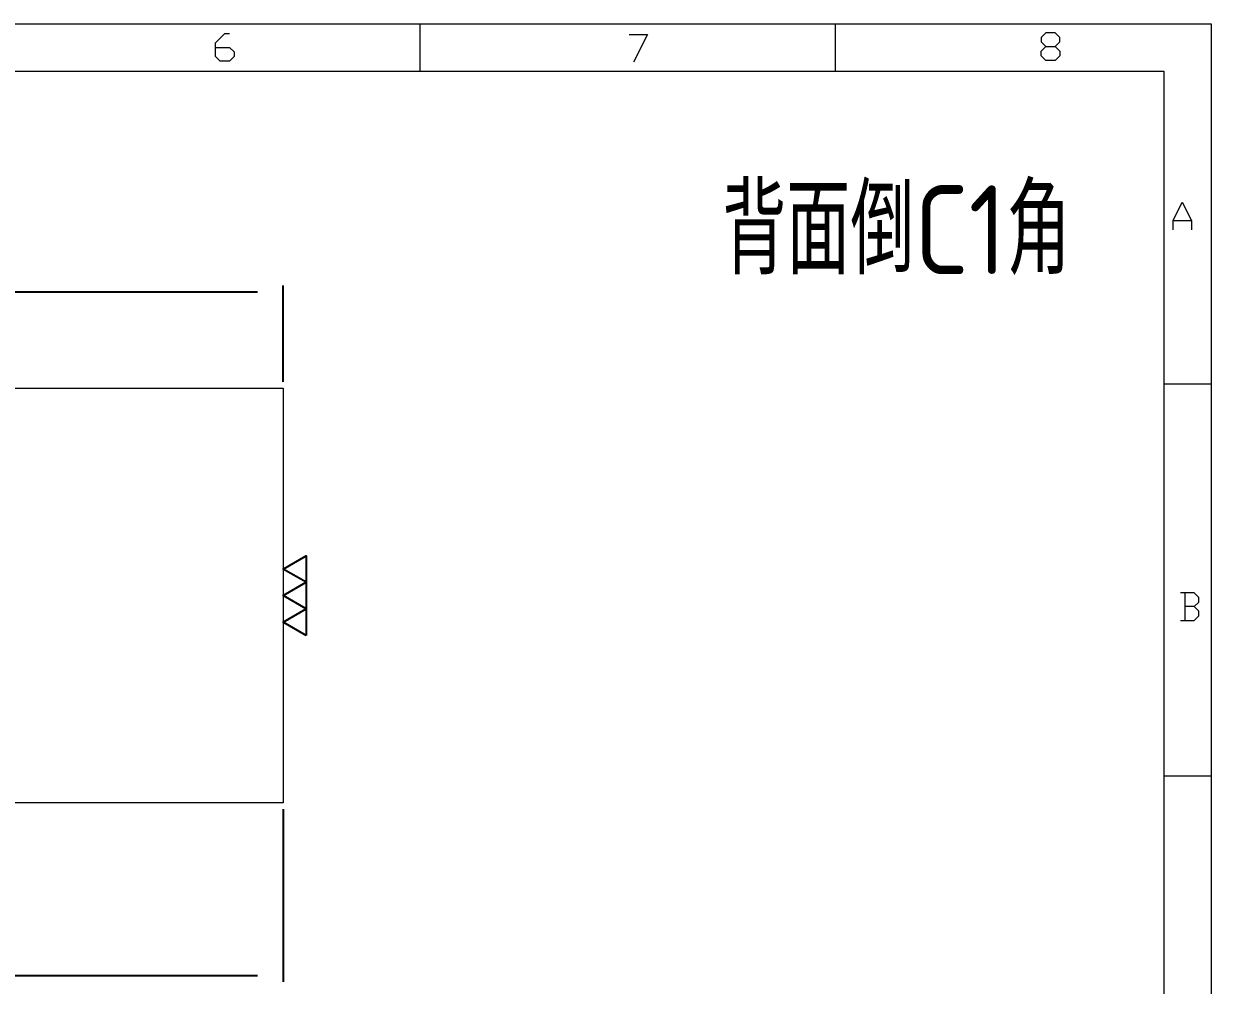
# Model space of a CAD drawing. Header units: millimetres. Extents: x 88508 to 142116, y -5268 to 20283.
# Drawn here: x 102481.7 to 102574.7, y -1047.6 to -972.3 of the extents above; entities that cross this region are included whole.
import ezdxf
from ezdxf.enums import TextEntityAlignment as Align

# ---------------------------------------------------------------- set-up
doc = ezdxf.new("R2010")
doc.units = ezdxf.units.MM
for name, color, linetype in [('DIE_P', 2, 'Continuous'), ('DIM', 4, 'Continuous'), ('TEXT', 4, 'Continuous')]:
    doc.layers.add(name, color=color, linetype=linetype)
doc.styles.add('gbenor', font='gbenor.shx', dxfattribs={"bigfont": 'gbcbig.shx'})
doc.styles.add('GBENOR_', font='gbenor.shx', dxfattribs={"bigfont": 'gbcbig'})
doc.styles.get("Standard").update_dxf_attribs({"font": 'txt.shx', "width": 0.85, "bigfont": 'ctxt.shx'})
doc.styles.add('TXT', font='txt.shx', dxfattribs={"width": 0.8, "bigfont": 'ctxt.shx'})
doc.dimstyles.new('T-2-WX', dxfattribs={"dimtxt": 2, "dimasz": 2, "dimexe": 0.5, "dimexo": 0.5, "dimgap": 0.5, "dimtad": 1, "dimtxsty": 'Standard', "dimblk": 'OPEN30', "dimcen": 0, "dimazin": 3, "dimtfac": 1, "dimtmove": 0, "dimatfit": 3, "dimldrblk": 'OPEN30', "dimlwd": -1, "dimlwe": -1})

# ---------------------------------------------------------------- blocks, each defined once
blk = doc.blocks.new('U40')
at = {"color": 254, "lineweight": 18}
for p, q in [((0, 1783.49), (2530.21, 1783.49)), ((1913.09, 1783.49), (1913.09, 1746.46)), ((2237.08, 1783.49), (2237.08, 1746.46)), ((2530.21, 1783.49), (2530.21, 0)), ((37.03, 1746.46), (2493.18, 1746.46)), ((2493.18, 1746.46), (2493.18, 37.03)), ((2493.18, 1502.7), (2530.21, 1502.7)), ((2493.18, 1197.22), (2530.21, 1197.22))]:
    blk.add_line(p, q, dxfattribs=at)
at = {"color": 92, "lineweight": 18}
for points in [[(1753.93, 1765.07), (1764.72, 1765.07), (1768.32, 1761.47), (1768.32, 1757.87), (1764.72, 1754.27), (1757.53, 1754.27), (1753.93, 1757.87), (1753.93, 1768.67), (1761.12, 1775.87), (1764.72, 1775.87)], [(2076.24, 1775.18), (2090.63, 1775.18), (2079.84, 1753.58)], [(2408.43, 1765.67), (2412.02, 1762.07), (2412.02, 1758.47), (2408.43, 1754.87), (2401.23, 1754.87), (2397.64, 1758.47), (2397.64, 1762.07), (2401.23, 1765.67), (2408.43, 1765.67), (2412.02, 1769.27), (2412.02, 1772.87), (2408.43, 1776.47), (2401.23, 1776.47), (2397.64, 1772.87), (2397.64, 1769.27), (2401.23, 1765.67)], [(2500.44, 1622.77), (2500.44, 1629.97), (2507.63, 1644.37), (2514.83, 1629.97), (2514.83, 1622.77)], [(2500.44, 1629.97), (2514.83, 1629.97)], [(2516.93, 1329.01), (2520.53, 1332.61), (2520.53, 1336.21), (2516.93, 1339.81), (2506.14, 1339.81)], [(2509.74, 1339.81), (2509.74, 1318.21)], [(2506.14, 1318.21), (2516.93, 1318.21), (2520.53, 1321.81), (2520.53, 1325.41), (2516.93, 1329.01), (2509.74, 1329.01)]]:
    blk.add_lwpolyline(points, dxfattribs=at)
at = {"lineweight": 18, "style": 'GBENOR_'}
blk.add_attdef('文档路径', (2125.95, 386.89), '', height=17.76, dxfattribs=at)
at = {"lineweight": 20, "style": 'TXT'}
for tag, height, p in [('18-**-**', 16.35, (1866.64, 256.17)), ('客户名称', 16.13, (1741.09, 133.98, 0)), ('料厚:', 16.13, (1741.26, 93.16, 0))]:
    blk.add_attdef(tag, text='', height=height, dxfattribs=at).set_placement(p, align=Align.MIDDLE)
for tag, p, height in [('88888', (1850.91, 207.46), 14.86), ('材质:', (1691.18, 167.99, 0), 16.13), ('核准', (1869.36, 127.52, 0), 16.13), ('设计', (1868.77, 88.3, 0), 16.13), ('绘图', (1868.24, 49.08, 0), 16.13)]:
    blk.add_attdef(tag, p, '', height=height, dxfattribs=at)
for tag, p, height, width in [('3', (2234.72, 206.9), 15.83, 0.7), ('4', (2234.72, 167.41), 15.83, 0.7), ('核准日期', (2041.07, 124.18, 0), 16.13, 0.68), ('设计日期', (2041.07, 84.45, 0), 16.13, 0.68), ('1', (2251.89, 85.86), 14.61, 0.7), ('绘图日期', (2040.91, 46.43, 0), 16.13, 0.68), ('2', (2234.96, 49.23), 14.61, 0.7)]:
    blk.add_attdef(tag, p, '', height=height, dxfattribs=dict(at, width=width))
blk = doc.blocks.new('*D7965')
at = {"layer": 'Defpoints', "color": 0}
for p in [(102501.976, -993.247), (102453.176, -1000.801), (102501.976, -1000.801)]:
    blk.add_point(p, dxfattribs=at)
at = {"layer": 'DIM', "color": 0}
for p, q in [((102453.176, -1000.301), (102453.176, -992.747)), ((102455.176, -993.247), (102499.976, -993.247)), ((102501.976, -1000.301), (102501.976, -992.747))]:
    blk.add_line(p, q, dxfattribs=at)
at = {"layer": 'DIM', "color": 0, "insert": (102477.576, -991.557), "char_height": 2, "attachment_point": 5}
blk.add_mtext('48,8', dxfattribs=at)
blk = doc.blocks.new('_Open30')
blk = doc.blocks.new('*D7966')
at = {"layer": 'Defpoints', "color": 0}
for p in [(102452.876, -1033.296), (102501.976, -1033.296), (102501.976, -1046.811)]:
    blk.add_point(p, dxfattribs=at)
at = {"layer": 'DIM', "color": 0}
for p, q in [((102452.876, -1033.796), (102452.876, -1047.311)), ((102501.976, -1033.796), (102501.976, -1047.311)), ((102454.876, -1046.811), (102499.976, -1046.811))]:
    blk.add_line(p, q, dxfattribs=at)
at = {"layer": 'DIM', "color": 0, "insert": (102477.426, -1045.121), "char_height": 2, "attachment_point": 5}
blk.add_mtext('49,1', dxfattribs=at)

msp = doc.modelspace()

# ---------------------------------------------------------------- linework, layer by layer
at = {"layer": 'DIE_P', "color": 2, "linetype": 'Continuous', "lineweight": 15}
msp.add_lwpolyline([(102501.976, -1033.296), (102453.176, -1033.296), (102453.176, -1000.801), (102501.976, -1000.801)], close=True, dxfattribs=at)
at = {"layer": 'TEXT'}
msp.add_lwpolyline([(102503.776, -1020.166), (102501.976, -1019.127), (102503.776, -1018.088), (102501.976, -1017.048), (102503.776, -1016.009), (102501.976, -1014.97), (102503.776, -1013.931), (102503.776, -1020.166)], close=True, dxfattribs=at)

# ---------------------------------------------------------------- block references
at = {"ltscale": 3, "xscale": 0.1004803039715845, "yscale": 0.1004803039715845, "zscale": 0.1004803039715845}
msp.add_blockref('U40', (102320.453, -1151.456), dxfattribs=at)

# ---------------------------------------------------------------- texts
at = {"layer": 'TEXT', "color": 4, "lineweight": 18, "style": 'gbenor'}
msp.add_text('背面倒C1角', height=6.9635, dxfattribs=at).set_placement((102536.385, -991.874))

# ---------------------------------------------------------------- dimensions: what is measured, and where the dimension line sits
at = {"layer": 'DIM'}
for base, p1, p2, picture, middle in [((102501.976, -993.247), (102453.176, -1000.801), (102501.976, -1000.801), '*D7965', (102477.576, -991.557)), ((102501.976, -1046.811), (102452.876, -1033.296), (102501.976, -1033.296), '*D7966', (102477.426, -1045.121))]:
    dim = msp.add_linear_dim(base=base, p1=p1, p2=p2, dimstyle='T-2-WX', dxfattribs=at)
    dim.commit()
    dim.dimension.update_dxf_attribs({"geometry": picture, "text_midpoint": middle})

doc.saveas('drawing.dxf')
